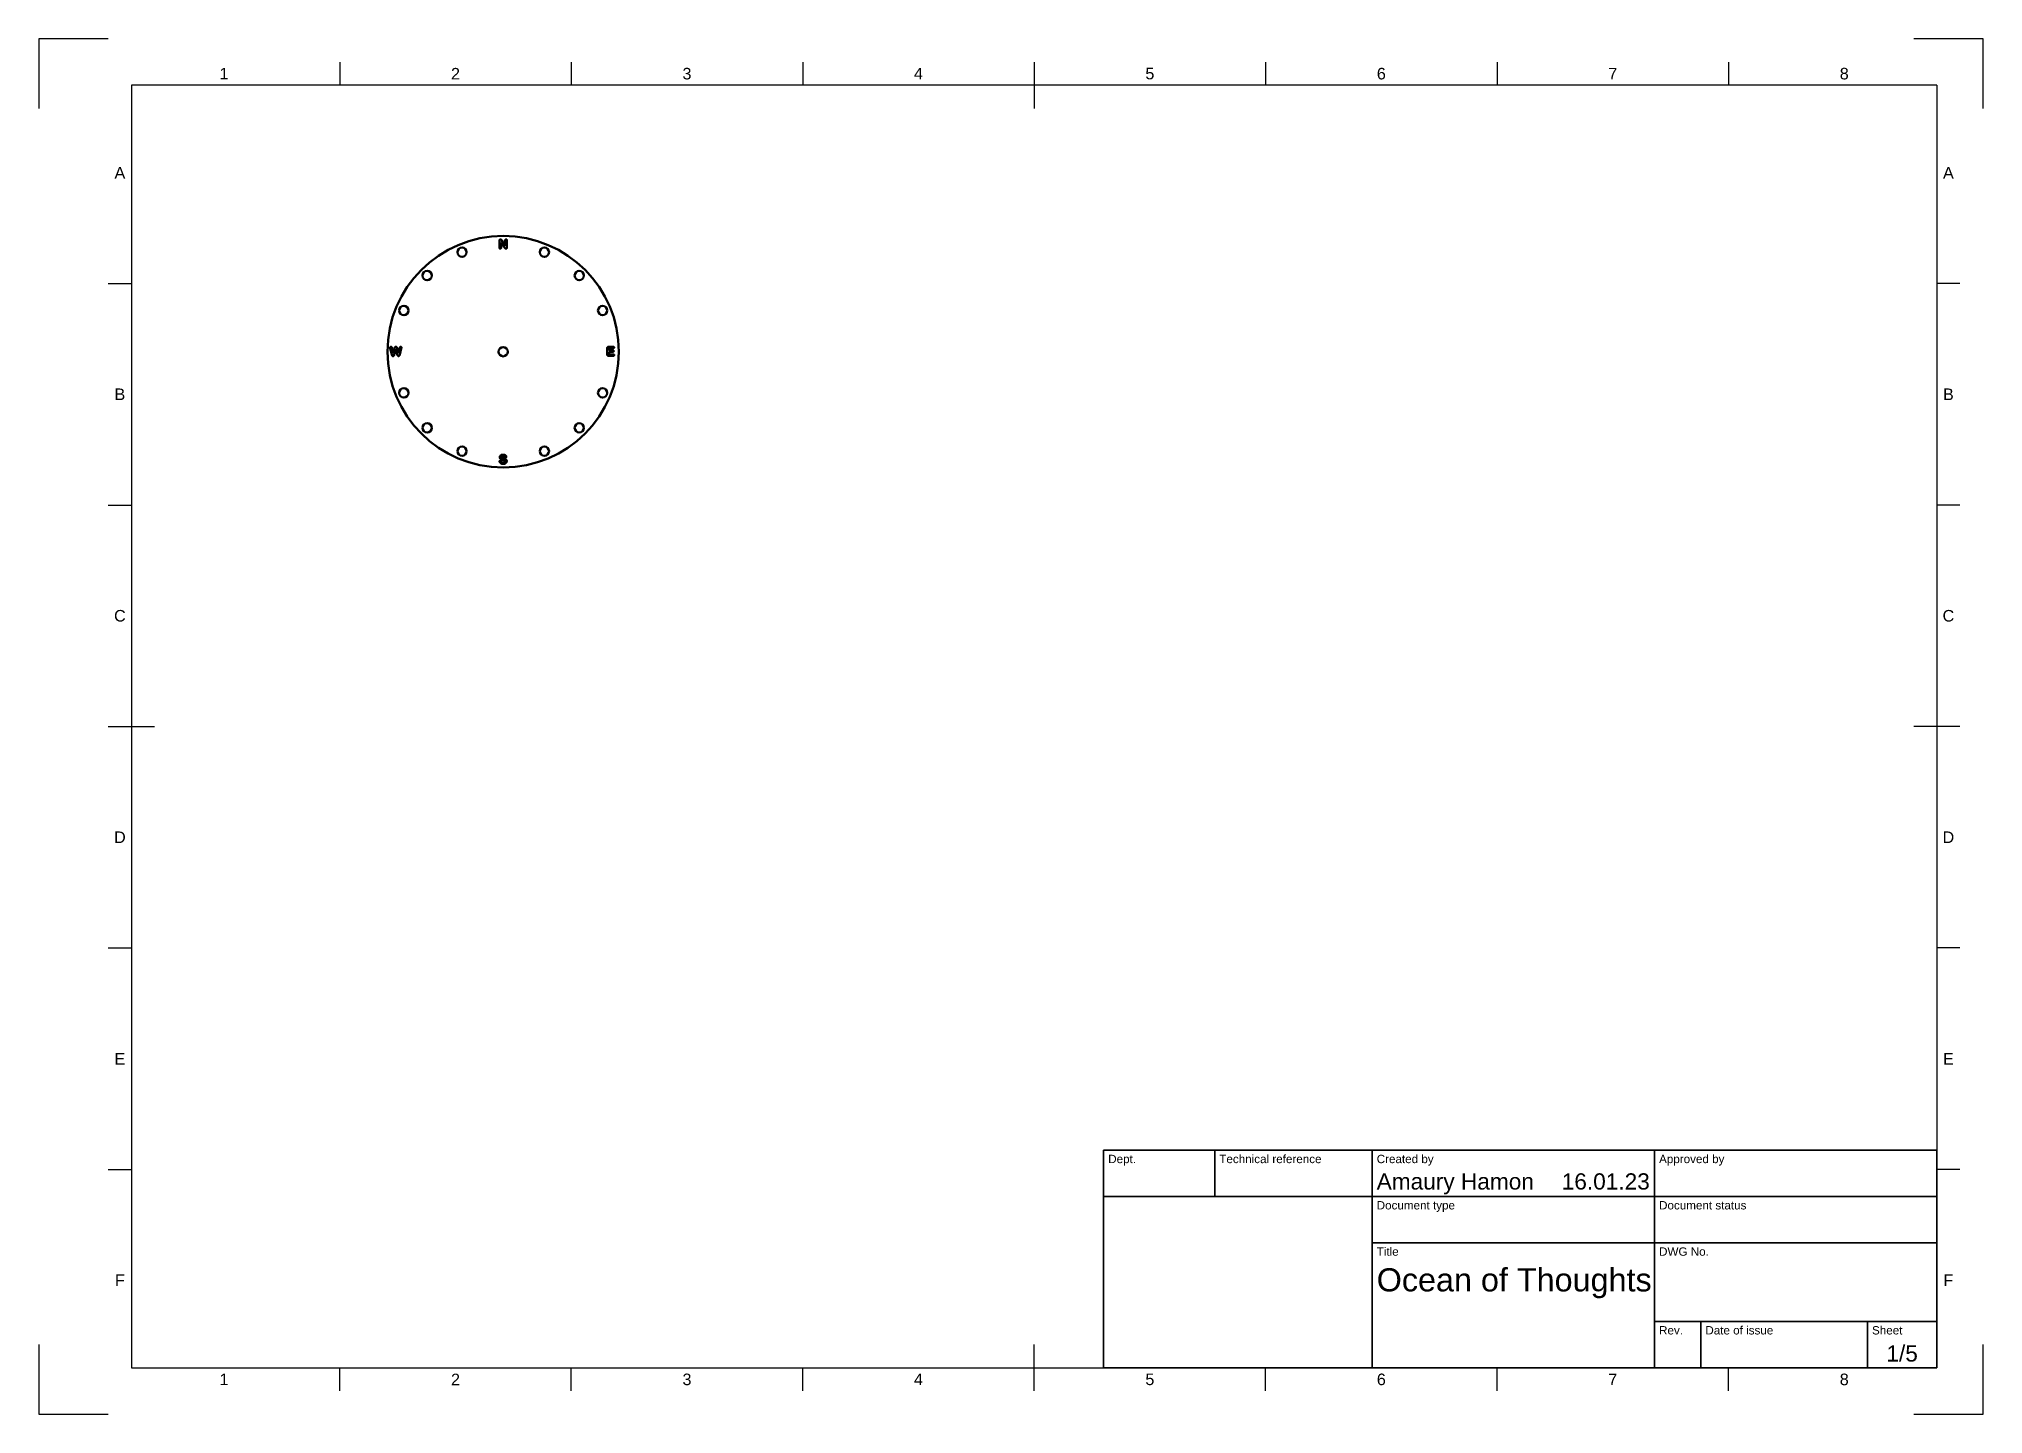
# Model space of a CAD drawing. Header units: millimetres. Extents: x 0 to 420, y 0 to 297.
import ezdxf
from ezdxf.enums import TextEntityAlignment as Align

# ---------------------------------------------------------------- set-up
doc = ezdxf.new("R2010")
doc.units = ezdxf.units.MM
doc.header["$LTSCALE"] = 0.75
for name, color, linetype, lineweight in [('BORDER', 7, 'Continuous', 25), ('TITLEBLOCK', 7, 'Continuous', 35), ('Visible', 7, 'Continuous', 50)]:
    doc.layers.add(name, color=color, linetype=linetype, lineweight=lineweight)
doc.styles.add('FusionTitle', font='Arial.ttf')

# ---------------------------------------------------------------- blocks, each defined once
blk = doc.blocks.new('ISO_A3_SHEET')
at = {"layer": 'BORDER'}
for p, q in [((65, 292), (65, 287)), ((115, 292), (115, 287)), ((165, 292), (165, 287)), ((215, 292), (215, 282)), ((265, 292), (265, 287)), ((315, 292), (315, 287)), ((365, 292), (365, 287)), ((410, 287), (20, 287)), ((20, 287), (20, 10)), ((410, 287), (410, 10)), ((15, 244.16666), (20, 244.16666)), ((415, 244.16666), (410, 244.16666)), ((15, 196.33333), (20, 196.33333)), ((415, 196.33333), (410, 196.33333)), ((15, 148.5), (25, 148.5)), ((415, 148.5), (405, 148.5)), ((15, 100.66667), (20, 100.66667)), ((415, 100.66667), (410, 100.66667)), ((15, 52.83334), (20, 52.83334)), ((415, 52.83334), (410, 52.83334)), ((215, 5), (215, 15)), ((20, 10), (410, 10)), ((65, 5), (65, 10)), ((115, 5), (115, 10)), ((165, 5), (165, 10)), ((265, 5), (265, 10)), ((315, 5), (315, 10)), ((365, 5), (365, 10))]:
    blk.add_line(p, q, dxfattribs=at)
at = {"layer": 'Defpoints'}
for p, q in [((15, 297), (0, 297)), ((0, 297), (0, 282)), ((420, 297), (405, 297)), ((420, 282), (420, 297)), ((0, 15), (0, 0)), ((420, 0), (420, 15)), ((0, 0), (15, 0)), ((405, 0), (420, 0))]:
    blk.add_line(p, q, dxfattribs=at)
at = {"layer": 'BORDER', "style": 'FusionTitle'}
for s, p in [('1', (40, 289.5)), ('2', (90, 289.5)), ('3', (140, 289.5)), ('4', (190, 289.5)), ('5', (240, 289.5)), ('6', (290, 289.5)), ('7', (340, 289.5)), ('8', (390, 289.5)), ('A', (17.5, 268.08333)), ('A', (412.5, 268.08333)), ('B', (17.5, 220.25)), ('B', (412.5, 220.25)), ('C', (17.5, 172.41667)), ('C', (412.5, 172.41667)), ('D', (17.5, 124.58334)), ('D', (412.5, 124.58334)), ('E', (17.5, 76.75001)), ('E', (412.5, 76.75001)), ('F', (17.5, 28.91668)), ('F', (412.5, 28.91668)), ('1', (40, 7.5)), ('2', (90, 7.5)), ('3', (140, 7.5)), ('4', (190, 7.5)), ('5', (240, 7.5)), ('6', (290, 7.5)), ('7', (340, 7.5)), ('8', (390, 7.5))]:
    blk.add_text(s, height=2.5, dxfattribs=at).set_placement(p, align=Align.MIDDLE)
blk = doc.blocks.new('ISO_TITLEBLOCK')
at = {"layer": 'TITLEBLOCK'}
for p, q in [((0, 47), (-180, 47)), ((-180, 47), (-180, 0)), ((-156, 37), (-156, 47)), ((-122, 0), (-122, 47)), ((-61, 0), (-61, 47)), ((0, 0), (0, 47)), ((-180, 37), (0, 37)), ((-122, 27), (0, 27)), ((-61, 10), (0, 10)), ((-51, 0), (-51, 10)), ((-15, 0), (-15, 10)), ((-180, 0), (0, 0))]:
    blk.add_line(p, q, dxfattribs=at)
at = {"layer": 'TITLEBLOCK', "style": 'FusionTitle'}
for s, p in [('Dept.', (-179, 46)), ('Technical reference', (-155, 46)), ('Created by', (-121, 46)), ('Approved by', (-60, 46)), ('Document type', (-121, 36)), ('Document status', (-60, 36)), ('Title', (-121, 26)), ('DWG No.', (-60, 26)), ('Rev.', (-60, 9)), ('Date of issue', (-50, 9)), ('Sheet', (-14, 9))]:
    blk.add_text(s, height=1.8, dxfattribs=at).set_placement(p, align=Align.TOP_LEFT)
for tag, height, p in [('DEPT', 3.5, (-179, 42)), ('TECHNICAL_REFERENCE', 3.5, (-155, 42)), ('CREATED_BY', 3.5, (-121, 42)), ('APPROVED_BY', 3.5, (-60, 42)), ('DOCUMENT_TYPE', 3.5, (-121, 32)), ('DOCUMENT_STATUS', 3.5, (-60, 32)), ('TITLE_1', 5, (-121, 21.5)), ('TITLE_2', 5, (-121, 14)), ('TITLE_3', 5, (-121, 6.5)), ('DATE_OF_ISSUE', 3.5, (-50, 5))]:
    blk.add_attdef(tag, text='', height=height, dxfattribs=at).set_placement(p, align=Align.TOP_LEFT)
for tag, p in [('CREATED_DATE', (-62, 42)), ('APPROVED_DATE', (-0.99, 42))]:
    blk.add_attdef(tag, text='', height=3.5, dxfattribs=at).set_placement(p, align=Align.TOP_RIGHT)
for tag, height, p in [('DRAWING_NUMBER', 5, (-30.5, 19.75)), ('REV', 3.5, (-56, 4.85)), ('SHEET', 3.5, (-7.5, 4.85))]:
    blk.add_attdef(tag, text='', height=height, dxfattribs=at).set_placement(p, align=Align.TOP_CENTER)

msp = doc.modelspace()

# ---------------------------------------------------------------- linework, layer by layer
at = {"layer": 'Visible'}
for p, q in [((99.49, 251.93), (99.49, 253.42)), ((100.59, 251.93), (99.85, 253.06)), ((99.85, 253.06), (99.85, 251.93)), ((99.99, 253.47), (100.75, 252.33)), ((100.75, 252.33), (100.75, 253.48)), ((101.11, 253.48), (101.11, 251.96)), ((76.23, 228.85), (75.91, 230.15)), ((76.27, 230.23), (76.52, 229.11)), ((76.52, 229.11), (76.81, 230.16)), ((77.1, 230), (76.78, 228.84)), ((77.41, 228.84), (77.1, 230)), ((77.38, 230.16), (77.67, 229.11)), ((77.67, 229.11), (77.92, 230.23)), ((78.29, 230.15), (77.96, 228.85)), ((122.79, 228.79), (122.79, 230.25)), ((123.03, 230.49), (124.07, 230.49)), ((124.1, 228.55), (123.03, 228.55)), ((124.07, 230.19), (123.18, 230.19)), ((123.18, 230.19), (123.18, 229.71)), ((123.18, 229.71), (124, 229.71)), ((124, 229.42), (123.18, 229.42)), ((123.18, 229.42), (123.18, 228.87)), ((123.18, 228.87), (124.1, 228.86))]:
    msp.add_line(p, q, dxfattribs=at)
msp.add_circle((100.3, 229.44), 25, dxfattribs=at)
at = {"layer": 'Visible', "extrusion": (0, 0, -1)}
for centre in [(-91.41, 250.92), (-109.2, 250.92), (-83.86, 245.88), (-116.74, 245.88), (-78.82, 238.34), (-121.78, 238.34), (-100.3, 229.44), (-78.82, 220.55), (-121.78, 220.55), (-83.86, 213), (-116.74, 213), (-91.41, 207.96), (-109.2, 207.96)]:
    msp.add_circle(centre, 1, dxfattribs=at)
at = {"layer": 'Visible'}
for points in [[(99.49, 253.42), (99.49, 253.51), (99.51, 253.57)], [(99.51, 253.57), (99.53, 253.63), (99.59, 253.66)], [(99.59, 253.66), (99.65, 253.7), (99.72, 253.7)], [(99.72, 253.7), (99.77, 253.7), (99.81, 253.69)], [(99.81, 253.69), (99.84, 253.67), (99.87, 253.64)], [(99.87, 253.64), (99.9, 253.61), (99.93, 253.56)], [(99.93, 253.56), (99.96, 253.52), (99.99, 253.47)], [(100.75, 253.48), (100.75, 253.59), (100.79, 253.65)], [(100.79, 253.65), (100.84, 253.7), (100.92, 253.7)], [(100.92, 253.7), (101.01, 253.7), (101.06, 253.65)], [(101.06, 253.65), (101.11, 253.59), (101.11, 253.48)], [(99.54, 251.76), (99.49, 251.82), (99.49, 251.93)], [(99.67, 251.7), (99.59, 251.7), (99.54, 251.76)], [(99.8, 251.76), (99.75, 251.7), (99.67, 251.7)], [(99.85, 251.93), (99.85, 251.82), (99.8, 251.76)], [(100.65, 251.84), (100.62, 251.89), (100.59, 251.93)], [(100.72, 251.77), (100.68, 251.8), (100.65, 251.84)], [(100.8, 251.72), (100.76, 251.73), (100.72, 251.77)], [(100.89, 251.7), (100.84, 251.7), (100.8, 251.72)], [(101.11, 251.96), (101.11, 251.7), (100.89, 251.7)], [(75.88, 230.32), (75.88, 230.4), (75.93, 230.45)], [(75.91, 230.15), (75.88, 230.27), (75.88, 230.32)], [(75.93, 230.45), (75.98, 230.5), (76.06, 230.5)], [(76.06, 230.5), (76.17, 230.5), (76.2, 230.43)], [(76.2, 230.43), (76.24, 230.37), (76.27, 230.23)], [(76.26, 228.72), (76.24, 228.79), (76.23, 228.85)], [(76.31, 228.61), (76.28, 228.66), (76.26, 228.72)], [(76.38, 228.53), (76.34, 228.56), (76.31, 228.61)], [(76.5, 228.5), (76.43, 228.5), (76.38, 228.53)], [(76.65, 228.55), (76.59, 228.5), (76.5, 228.5)], [(76.72, 228.65), (76.7, 228.59), (76.65, 228.55)], [(76.78, 228.84), (76.74, 228.71), (76.72, 228.65)], [(76.81, 230.16), (76.84, 230.28), (76.86, 230.35)], [(76.86, 230.35), (76.89, 230.41), (76.94, 230.46)], [(76.94, 230.46), (77, 230.5), (77.1, 230.5)], [(77.1, 230.5), (77.2, 230.5), (77.25, 230.45)], [(77.25, 230.45), (77.31, 230.41), (77.33, 230.35)], [(77.33, 230.35), (77.35, 230.29), (77.38, 230.16)], [(77.47, 228.65), (77.45, 228.7), (77.41, 228.84)], [(77.55, 228.55), (77.49, 228.59), (77.47, 228.65)], [(77.69, 228.5), (77.6, 228.5), (77.55, 228.55)], [(77.84, 228.55), (77.78, 228.5), (77.69, 228.5)], [(77.91, 228.66), (77.89, 228.59), (77.84, 228.55)], [(77.96, 228.85), (77.93, 228.72), (77.91, 228.66)], [(77.92, 230.23), (77.94, 230.32), (77.96, 230.37)], [(77.96, 230.37), (77.98, 230.42), (78.02, 230.46)], [(78.02, 230.46), (78.06, 230.5), (78.13, 230.5)], [(78.13, 230.5), (78.21, 230.5), (78.26, 230.45)], [(78.26, 230.45), (78.32, 230.4), (78.32, 230.32)], [(78.32, 230.32), (78.32, 230.27), (78.29, 230.15)], [(122.79, 230.25), (122.79, 230.33), (122.82, 230.38)], [(122.85, 228.61), (122.79, 228.67), (122.79, 228.79)], [(122.82, 230.38), (122.84, 230.44), (122.89, 230.46)], [(123.03, 228.55), (122.9, 228.55), (122.85, 228.61)], [(122.89, 230.46), (122.95, 230.49), (123.03, 230.49)], [(124, 229.71), (124.09, 229.71), (124.13, 229.67)], [(124.13, 229.46), (124.09, 229.42), (124, 229.42)], [(124.07, 230.49), (124.16, 230.49), (124.2, 230.45)], [(124.2, 230.23), (124.16, 230.19), (124.07, 230.19)], [(124.1, 228.86), (124.19, 228.86), (124.24, 228.82)], [(124.24, 228.6), (124.19, 228.55), (124.1, 228.55)], [(124.13, 229.67), (124.17, 229.63), (124.17, 229.56)], [(124.17, 229.56), (124.17, 229.5), (124.13, 229.46)], [(124.2, 230.45), (124.25, 230.4), (124.25, 230.34)], [(124.25, 230.34), (124.25, 230.27), (124.2, 230.23)], [(124.24, 228.82), (124.28, 228.78), (124.28, 228.71)], [(124.28, 228.71), (124.28, 228.64), (124.24, 228.6)], [(99.53, 205.77), (99.53, 205.84), (99.58, 205.89)], [(99.56, 206.66), (99.56, 206.82), (99.65, 206.95)], [(99.65, 206.38), (99.56, 206.49), (99.56, 206.66)], [(99.58, 205.89), (99.63, 205.94), (99.7, 205.94)], [(99.65, 206.95), (99.74, 207.07), (99.9, 207.14)], [(99.87, 206.2), (99.73, 206.27), (99.65, 206.38)], [(99.7, 205.94), (99.77, 205.94), (99.81, 205.9)], [(99.81, 205.9), (99.85, 205.86), (99.88, 205.79)], [(100.22, 206.09), (100.01, 206.14), (99.87, 206.2)], [(99.9, 207.14), (100.07, 207.2), (100.29, 207.2)], [(100.02, 206.86), (99.93, 206.79), (99.93, 206.7)], [(99.93, 206.7), (99.93, 206.64), (99.96, 206.6)], [(99.96, 206.6), (99.99, 206.55), (100.05, 206.52)], [(100.27, 206.92), (100.11, 206.92), (100.02, 206.86)], [(100.05, 206.52), (100.1, 206.49), (100.16, 206.48)], [(100.16, 206.48), (100.22, 206.46), (100.35, 206.43)], [(100.47, 206.02), (100.37, 206.05), (100.22, 206.09)], [(100.5, 206.86), (100.43, 206.92), (100.27, 206.92)], [(100.29, 207.2), (100.47, 207.2), (100.6, 207.16)], [(100.35, 206.43), (100.51, 206.39), (100.64, 206.34)], [(100.62, 205.93), (100.56, 205.99), (100.47, 206.02)], [(100.63, 206.69), (100.58, 206.8), (100.5, 206.86)], [(100.6, 207.16), (100.73, 207.11), (100.82, 207.04)], [(100.68, 205.77), (100.68, 205.87), (100.62, 205.93)], [(100.7, 206.58), (100.67, 206.62), (100.63, 206.69)], [(100.64, 206.34), (100.77, 206.3), (100.87, 206.23)], [(100.81, 206.55), (100.74, 206.55), (100.7, 206.58)], [(100.93, 206.6), (100.88, 206.55), (100.81, 206.55)], [(100.82, 207.04), (100.9, 206.97), (100.94, 206.89)], [(100.87, 206.23), (100.96, 206.16), (101.01, 206.06)], [(100.98, 206.73), (100.98, 206.66), (100.93, 206.6)], [(100.94, 206.89), (100.98, 206.81), (100.98, 206.73)], [(101.06, 205.82), (101.06, 205.64), (100.97, 205.5)], [(101.01, 206.06), (101.06, 205.96), (101.06, 205.82)], [(99.61, 205.52), (99.53, 205.65), (99.53, 205.77)], [(99.82, 205.31), (99.69, 205.39), (99.61, 205.52)], [(100.3, 205.2), (100.01, 205.2), (99.82, 205.31)], [(99.88, 205.79), (99.92, 205.69), (99.96, 205.63)], [(99.96, 205.63), (100, 205.57), (100.08, 205.53)], [(100.08, 205.53), (100.16, 205.49), (100.29, 205.49)], [(100.29, 205.49), (100.46, 205.49), (100.57, 205.57)], [(100.71, 205.28), (100.54, 205.2), (100.3, 205.2)], [(100.57, 205.57), (100.68, 205.65), (100.68, 205.77)], [(100.97, 205.5), (100.88, 205.36), (100.71, 205.28)]]:
    msp.add_open_spline(points, degree=2, dxfattribs=at)

# ---------------------------------------------------------------- block references
at = {"layer": 'BORDER'}
msp.add_blockref('ISO_A3_SHEET', (0, 0), dxfattribs=at)
at = {"layer": 'TITLEBLOCK'}
msp.add_blockref('ISO_TITLEBLOCK', (410, 10), dxfattribs=at).add_auto_attribs({'CREATED_DATE': '16.01.23', 'SHEET': '1/5', 'TITLE_1': 'Ocean of Thoughts', 'CREATED_BY': 'Amaury Hamon'})

doc.saveas('drawing.dxf')
